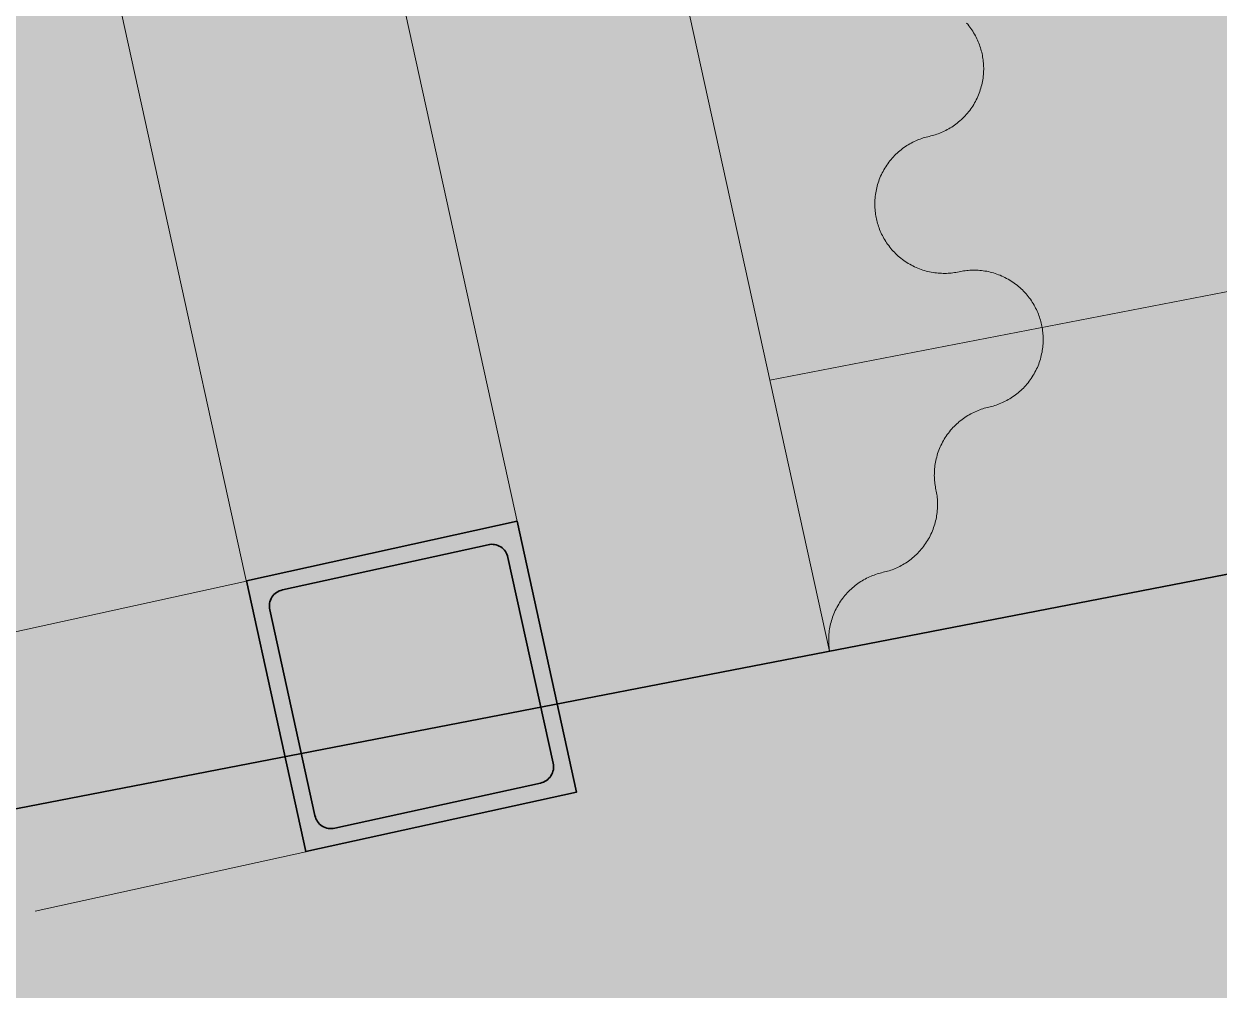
# Model space of a CAD drawing. Header units: millimetres. Extents: x 833941507 to 1669051331, y 817666127 to 1636299673.
# Drawn here: x 834549653.9 to 834549869.4, y 817982001.3 to 817982175.6 of the extents above; entities that cross this region are included whole.
import ezdxf

# ---------------------------------------------------------------- set-up
doc = ezdxf.new("R2010")
doc.units = ezdxf.units.MM
doc.header["$LTSCALE"] = 3
for name, color, linetype, lineweight in [('Hatch (LTC&CB)', 252, 'Continuous', 35), ('UAJ-22INWA', 6, 'Continuous', 35), ('UAJ-22INWA-a', 1, 'Continuous', 13), ('UAJ-22INWA-h', 251, 'Continuous', 9), ('UAJ-23FLOR-a', 1, 'Continuous', 13), ('UAJ-23FLOR-h', 251, 'Continuous', 9), ('UAJ-42INFI', 1, 'Continuous', 18), ('UAJ-42INFI-h', 251, 'Continuous', 9)]:
    doc.layers.add(name, color=color, linetype=linetype, lineweight=lineweight)
doc.layers.add('UAJ-00XREF', color=7, linetype='Continuous')

# ---------------------------------------------------------------- blocks, each defined once
blk = doc.blocks.new('GBP-LTC-LB01')
at = {"layer": 'UAJ-23FLOR-h'}
h = blk.add_hatch(dxfattribs=at)
h.set_pattern_fill('EARTH,_O', color=256, scale=180, angle=45)
h.set_pattern_definition([(48.9989, (834576001.8, 818046085.3), (-112.727, 1612.5107), [1143, -1143]), (48.9989, (834575678.3, 818046366.6), (-112.727, 1612.5107), [1143, -1143]), (48.9989, (834575354.8, 818046647.8), (-112.727, 1612.5107), [1143, -1143]), (138.9989, (834575340.7, 818046849.3), (-1612.5107, -112.727), [1143, -1143]), (138.9989, (834575621.9, 818047172.8), (-1612.5107, -112.727), [1143, -1143]), (138.9989, (834575903.1, 818047496.3), (-1612.5107, -112.727), [1143, -1143])])
h.paths.add_polyline_path([(834572173.05, 818200349.17), (834310583.74, 818182062.08), (834331502.24, 817882831.69), (834364939.69, 817885169.23), (834473095.7, 818011283.6), (834480533.7, 818020120.4), (834485095.05, 818025709.55), (834491375.7, 818033619), (834497063.4, 818041013), (834493145.8, 818043678.7), (834512788.5, 818074029.25), (834518712.45, 818083675.25), (834526231.3, 818096325.1), (834534646.05, 818111073.05), (834545956, 818131981.3), (834557204.6, 818154198.8), (834564040, 818168496.8), (834570941.16, 818183576.43), (834578367.8, 818200696.3)])
h.paths.add_polyline_path([(834382131.31, 817956469.98), (834418268.73, 817958996.07), (834422062.41, 817963855.9), (834428403.04, 817964299.38), (834467239.2, 818010695.58), (834466445.21, 818021738.79), (834476097.72, 818035709.03), (834485267.1, 818048983.2), (834487014.89, 818051460.43), (834497268.33, 818067303.42), (834492893.38, 818129890.09), (834448056.59, 818126755.66), (834416896.58, 818105052.11), (834382061.37, 818080788.99), (834386167.45, 818022059.16), (834377588.38, 818021459.47)], flags=16)
edge = h.paths.add_edge_path(flags=16)
edge.add_line((834540292.29, 818142076.07), (834533466.32, 818141614.13))
edge.add_line((834533466.32, 818141614.13), (834523258.01, 818143862.71))
edge.add_line((834523258.01, 818143862.71), (834525896.87, 818155838.93))
edge.add_arc((834558382.43, 818267025.45), 115835.02, 237.2183981, 253.7131266, ccw=False)
edge.add_line((834495664.92, 818169638.25), (834498267.59, 818132356.98))
edge.add_line((834498267.59, 818132356.98), (834496346.42, 818130135.01))
edge.add_line((834496346.42, 818130135.01), (834492879.88, 818129892.67))
edge.add_line((834492879.88, 818129892.67), (834494229.58, 818110587.62))
edge.add_line((834494229.58, 818110587.62), (834496326.13, 818110708.38))
edge.add_line((834496326.13, 818110708.38), (834498420.21, 818080753.55))
edge.add_line((834498420.21, 818080753.55), (834498046.12, 818080727.4))
edge.add_line((834498046.12, 818080727.4), (834498254.52, 818077746.38))
edge.add_line((834498254.52, 818077746.38), (834503061.09, 818078082.4))
edge.add_line((834503061.09, 818078082.4), (834504979.52, 818081212.1))
edge.add_line((834504979.52, 818081212.1), (834509429.02, 818088470.93))
edge.add_line((834509429.02, 818088470.93), (834515217.16, 818097913.59))
edge.add_line((834515217.16, 818097913.59), (834526067.43, 818116415.54))
edge.add_line((834526067.43, 818116415.54), (834532489.2, 818127888.68))
edge.add_line((834532489.2, 818127888.68), (834534830.9, 818132146.3))
edge.add_line((834534830.9, 818132146.3), (834540292.29, 818142076.07))
h = blk.add_hatch(dxfattribs=at)
h.set_pattern_fill('EARTH,_O', color=256, scale=180, angle=45)
h.set_pattern_definition([(45.0000001, (-1082349.7, 54794.9), (-3e-06, 1616.4461018), [1143, -1143]), (45.0000001, (-1082652.8, 55098), (-3e-06, 1616.4461018), [1143, -1143]), (45.0000001, (-1082955.9, 55401.1), (-3e-06, 1616.4461018), [1143, -1143]), (135.0000001, (-1082955.9, 55603.1), (-1616.4461018, -3e-06), [1143, -1143]), (135.0000001, (-1082652.8, 55906.2), (-1616.4461018, -3e-06), [1143, -1143]), (135.0000001, (-1082349.7, 56209.3), (-1616.4461018, -3e-06), [1143, -1143])])
h.paths.add_polyline_path([(834669469.25, 818015499.17), (834651080.82, 818014213.79), (834651091.33, 818014066.03), (834669479.76, 818015351.52)], flags=16)
edge = h.paths.add_edge_path()
edge.add_arc((834611763.61, 818123015.07), 22001.28, 94.000719, 118.688683)
edge.add_line((834601201.89, 818142315.5), (834593918.34, 818141228.38))
edge.add_arc((834611768.4, 818123014.03), 25502.69, 93.997159, 134.421275, ccw=False)
edge.add_line((834609990.68, 818148454.69), (834618164.36, 818149025.84))
edge.add_line((834618164.36, 818149025.84), (834618408.29, 818145534.91))
edge.add_line((834618408.29, 818145534.91), (834616365.41, 818145392.16))
edge.add_line((834616365.41, 818145392.16), (834616609.39, 818141900.69))
edge.add_line((834616609.39, 818141900.69), (834611621.55, 818141552.15))
edge.add_line((834611621.55, 818141552.15), (834611377.61, 818145043.07))
edge.add_line((834611377.61, 818145043.07), (834610228.61, 818144962.74))
h.paths.add_polyline_path([(834673232.94, 818197365.88), (834607546.49, 818192773.89), (834599172.5, 818174435.3), (834588349.1, 818152374.5), (834578621.55, 818133890.65), (834568418.3, 818115665.3), (834556456.7, 818095618.3), (834546606.4, 818080041.6), (834532219.3, 818058623.75), (834523692.15, 818046595.75), (834515683.5, 818035708.5), (834508244.2, 818025929.9), (834500656.3, 818016266.1), (834489786.8, 818002934.1), (834483448.3, 817995421.3), (834478637.6, 817989841.7), (834458453.75, 817967379.3), (834441506.5, 817949096.36), (834383075.75, 817886437.08), (834482026.69, 817893354.51), (834551919.04, 817920008.6), (834634905.13, 817930637.13), (834634023, 817939309.35), (834633770.07, 817941795.89), (834633577.69, 817943687.02), (834508697.04, 817930983.61), (834507053.46, 817930191.44), (834506409.46, 817939426.96), (834507656.94, 817945566.73), (834503417.08, 818006767.03), (834503064.37, 818011762.67), (834514052.91, 818025791.94), (834520784.65, 818034889.35), (834526318.86, 818042436.94), (834532381.69, 818050705.63), (834536345.72, 818056472.68), (834542258.41, 818065225.62), (834550405.86, 818077286.91), (834561579, 818095001.96), (834574522.66, 818117080.03), (834587768.88, 818140310.21), (834609774.13, 818143594.98), (834610001.97, 818140335.89), (834634252.54, 818142031.47), (834636806.9, 818105492.47), (834642791.48, 818105913.75), (834646278.56, 818056032.58), (834640293.17, 818055614.16), (834643382.34, 818011424.91), (834641138.41, 818011267.96), (834645775.78, 817944927.87), (834639048.36, 817944243.52), (834640362.12, 817931328.11), (834651070.39, 817932706.91), (834650587.67, 817936476.13), (834685105.74, 817940896.86), (834685588.46, 817937127.64), (834691373.79, 817937868.57)])
blk = doc.blocks.new('*U1272')
at = {"layer": 'UAJ-22INWA-h'}
h = blk.add_hatch(color=256, dxfattribs=at)
h.dxf.hatch_style = 1
h.paths.add_polyline_path([(0, -10), (50, -10), (50, 40), (0, 40)])
edge = h.paths.add_edge_path(flags=16)
edge.add_line((6, -7), (44, -7))
edge.add_arc((44, -4), 3, 270, 360)
edge.add_line((47, -4), (47, 34))
edge.add_arc((44, 34), 3, 360, 450)
edge.add_line((44, 37), (6, 37))
edge.add_arc((6, 34), 3, 90, 180)
edge.add_line((3, 34), (3, -4))
edge.add_arc((6, -4), 3, 180, 270)
at = {"layer": 'UAJ-22INWA'}
blk.add_lwpolyline([(0, -10), (50, -10), (50, 40), (0, 40)], close=True, dxfattribs=at)
blk.add_lwpolyline([(6, -7), (44, -7, 0.414214), (47, -4), (47, 34, 0.414214), (44, 37), (6, 37, 0.414214), (3, 34), (3, -4, 0.414214)], format="xyb", close=True, dxfattribs=at)
blk = doc.blocks.new('inf_010')
at = {"layer": 'UAJ-42INFI'}
for p, q in [((889561995.08, 757791207.27, 0), (889561995.35, 757791207.35, 0)), ((889561995.35, 757791207.35, 0), (889561995.63, 757791207.43, 0)), ((889561995.63, 757791207.43, 0), (889561995.91, 757791207.5, 0)), ((889561995.91, 757791207.5, 0), (889561996.19, 757791207.56, 0)), ((889561996.19, 757791207.56, 0), (889561996.47, 757791207.62, 0)), ((889561996.47, 757791207.62, 0), (889561996.74, 757791207.67, 0)), ((889561996.74, 757791207.67, 0), (889561997.02, 757791207.72, 0)), ((889561991.04, 757791205.11, 0), (889561991.29, 757791205.31, 0)), ((889561991.29, 757791205.31, 0), (889561991.54, 757791205.5, 0)), ((889561991.54, 757791205.5, 0), (889561991.8, 757791205.68, 0)), ((889561991.8, 757791205.68, 0), (889561992.06, 757791205.85, 0)), ((889561992.06, 757791205.85, 0), (889561992.32, 757791206.02, 0)), ((889561992.32, 757791206.02, 0), (889561992.59, 757791206.17, 0)), ((889561992.59, 757791206.17, 0), (889561992.86, 757791206.33, 0)), ((889561992.86, 757791206.33, 0), (889561993.13, 757791206.47, 0)), ((889561993.13, 757791206.47, 0), (889561993.41, 757791206.61, 0)), ((889561993.41, 757791206.61, 0), (889561993.68, 757791206.74, 0)), ((889561993.68, 757791206.74, 0), (889561993.96, 757791206.86, 0)), ((889561993.96, 757791206.86, 0), (889561994.24, 757791206.97, 0)), ((889561994.24, 757791206.97, 0), (889561994.52, 757791207.08, 0)), ((889561994.52, 757791207.08, 0), (889561994.8, 757791207.18, 0)), ((889561994.8, 757791207.18, 0), (889561995.08, 757791207.27, 0)), ((889561988.81, 757791202.8, 0), (889561989, 757791203.06, 0)), ((889561989, 757791203.06, 0), (889561989.21, 757791203.31, 0)), ((889561989.21, 757791203.31, 0), (889561989.41, 757791203.56, 0)), ((889561989.41, 757791203.56, 0), (889561989.63, 757791203.8, 0)), ((889561989.63, 757791203.8, 0), (889561989.85, 757791204.03, 0)), ((889561989.85, 757791204.03, 0), (889561990.08, 757791204.26, 0)), ((889561990.08, 757791204.26, 0), (889561990.31, 757791204.48, 0)), ((889561990.31, 757791204.48, 0), (889561990.55, 757791204.7, 0)), ((889561990.55, 757791204.7, 0), (889561990.79, 757791204.91, 0)), ((889561990.79, 757791204.91, 0), (889561991.04, 757791205.11, 0)), ((889561987.49, 757791200.59, 0), (889561987.63, 757791200.88, 0)), ((889561987.63, 757791200.88, 0), (889561987.78, 757791201.16, 0)), ((889561987.78, 757791201.16, 0), (889561987.93, 757791201.45, 0)), ((889561987.93, 757791201.45, 0), (889561988.09, 757791201.73, 0)), ((889561988.09, 757791201.73, 0), (889561988.26, 757791202, 0)), ((889561988.26, 757791202, 0), (889561988.43, 757791202.27, 0)), ((889561988.43, 757791202.27, 0), (889561988.62, 757791202.54, 0)), ((889561988.62, 757791202.54, 0), (889561988.81, 757791202.8, 0)), ((889561986.75, 757791198.51, 0), (889561986.83, 757791198.81, 0)), ((889561986.83, 757791198.81, 0), (889561986.92, 757791199.11, 0)), ((889561986.92, 757791199.11, 0), (889561987.02, 757791199.41, 0)), ((889561987.02, 757791199.41, 0), (889561987.13, 757791199.71, 0)), ((889561987.13, 757791199.71, 0), (889561987.24, 757791200, 0)), ((889561987.24, 757791200, 0), (889561987.36, 757791200.3, 0)), ((889561987.36, 757791200.3, 0), (889561987.49, 757791200.59, 0)), ((889561986.39, 757791196.4, 0), (889561986.41, 757791196.7, 0)), ((889561986.41, 757791196.7, 0), (889561986.45, 757791197, 0)), ((889561986.45, 757791197, 0), (889561986.49, 757791197.3, 0)), ((889561986.49, 757791197.3, 0), (889561986.55, 757791197.6, 0)), ((889561986.55, 757791197.6, 0), (889561986.6, 757791197.9, 0)), ((889561986.6, 757791197.9, 0), (889561986.67, 757791198.2, 0)), ((889561986.67, 757791198.2, 0), (889561986.75, 757791198.51, 0)), ((889561986.34, 757791195.51, 0), (889561986.35, 757791195.8, 0)), ((889561986.34, 757791195.22, 0), (889561986.34, 757791195.51, 0)), ((889561986.35, 757791194.93, 0), (889561986.34, 757791195.22, 0)), ((889561986.35, 757791195.8, 0), (889561986.36, 757791196.1, 0)), ((889561986.36, 757791194.64, 0), (889561986.35, 757791194.93, 0)), ((889561986.36, 757791196.1, 0), (889561986.39, 757791196.4, 0)), ((889561986.38, 757791194.36, 0), (889561986.36, 757791194.64, 0)), ((889561986.39, 757791194.22, 0), (889561986.38, 757791194.36, 0))]:
    blk.add_line(p, q, dxfattribs=at)
for points in [[(889562010.79, 757791285.56), (889562011.07, 757791285.61), (889562011.34, 757791285.66), (889562011.62, 757791285.71), (889562011.9, 757791285.78), (889562012.18, 757791285.85), (889562012.46, 757791285.92), (889562012.74, 757791286.01), (889562013.01, 757791286.1), (889562013.29, 757791286.2), (889562013.57, 757791286.31), (889562013.85, 757791286.42), (889562014.13, 757791286.54), (889562014.4, 757791286.67), (889562014.68, 757791286.81), (889562014.95, 757791286.95), (889562015.22, 757791287.1), (889562015.49, 757791287.26), (889562015.75, 757791287.43), (889562016.01, 757791287.6), (889562016.27, 757791287.78), (889562016.52, 757791287.97), (889562016.78, 757791288.17), (889562017.02, 757791288.37), (889562017.26, 757791288.58), (889562017.5, 757791288.79), (889562017.73, 757791289.01), (889562017.96, 757791289.24), (889562018.18, 757791289.48), (889562018.4, 757791289.72), (889562018.6, 757791289.97), (889562018.81, 757791290.22), (889562019, 757791290.47), (889562019.19, 757791290.74), (889562019.38, 757791291), (889562019.55, 757791291.28), (889562019.72, 757791291.55), (889562019.88, 757791291.83), (889562020.03, 757791292.11), (889562020.18, 757791292.4), (889562020.32, 757791292.69), (889562020.45, 757791292.98), (889562020.57, 757791293.28), (889562020.69, 757791293.57), (889562020.79, 757791293.87), (889562020.89, 757791294.17), (889562020.98, 757791294.47), (889562021.06, 757791294.77), (889562021.14, 757791295.07), (889562021.21, 757791295.38), (889562021.26, 757791295.68), (889562021.32, 757791295.98), (889562021.36, 757791296.28), (889562021.4, 757791296.58), (889562021.43, 757791296.88), (889562021.45, 757791297.18), (889562021.46, 757791297.47), (889562021.47, 757791297.77), (889562021.47, 757791298.06), (889562021.46, 757791298.35), (889562021.45, 757791298.64), (889562021.43, 757791298.92), (889562021.4, 757791299.2), (889562021.37, 757791299.48), (889562021.34, 757791299.75), (889562021.29, 757791300.03), (889562021.24, 757791300.3), (889562021.18, 757791300.58), (889562021.12, 757791300.86), (889562021.05, 757791301.14), (889562020.97, 757791301.41), (889562020.89, 757791301.69), (889562020.8, 757791301.97), (889562020.7, 757791302.25), (889562020.59, 757791302.53), (889562020.48, 757791302.81), (889562020.36, 757791303.09), (889562020.23, 757791303.36), (889562020.09, 757791303.64), (889562019.95, 757791303.91), (889562019.79, 757791304.18), (889562019.64, 757791304.44), (889562019.47, 757791304.71), (889562019.3, 757791304.97), (889562019.12, 757791305.23), (889562018.93, 757791305.48)], [(889562014.45, 757791260.83), (889562014.17, 757791260.79), (889562013.89, 757791260.76), (889562013.61, 757791260.74), (889562013.33, 757791260.72), (889562013.04, 757791260.7), (889562012.75, 757791260.7), (889562012.46, 757791260.7), (889562012.17, 757791260.7), (889562011.87, 757791260.72), (889562011.57, 757791260.74), (889562011.27, 757791260.77), (889562010.97, 757791260.81), (889562010.67, 757791260.85), (889562010.37, 757791260.9), (889562010.07, 757791260.96), (889562009.77, 757791261.03), (889562009.46, 757791261.1), (889562009.16, 757791261.18), (889562008.86, 757791261.27), (889562008.56, 757791261.37), (889562008.26, 757791261.48), (889562007.97, 757791261.59), (889562007.67, 757791261.72), (889562007.38, 757791261.85), (889562007.09, 757791261.98), (889562006.81, 757791262.13), (889562006.52, 757791262.28), (889562006.24, 757791262.45), (889562005.97, 757791262.61), (889562005.7, 757791262.79), (889562005.43, 757791262.97), (889562005.17, 757791263.16), (889562004.91, 757791263.36), (889562004.66, 757791263.56), (889562004.41, 757791263.77), (889562004.17, 757791263.98), (889562003.94, 757791264.21), (889562003.71, 757791264.43), (889562003.48, 757791264.66), (889562003.27, 757791264.9), (889562003.06, 757791265.14), (889562002.86, 757791265.39), (889562002.66, 757791265.64), (889562002.47, 757791265.89), (889562002.29, 757791266.15), (889562002.12, 757791266.41), (889562001.95, 757791266.68), (889562001.79, 757791266.95), (889562001.64, 757791267.22), (889562001.5, 757791267.49), (889562001.36, 757791267.76), (889562001.23, 757791268.04), (889562001.11, 757791268.32), (889562001, 757791268.59), (889562000.89, 757791268.87), (889562000.79, 757791269.15), (889562000.7, 757791269.43), (889562000.62, 757791269.71), (889562000.54, 757791269.99), (889562000.47, 757791270.27), (889562000.4, 757791270.54), (889562000.35, 757791270.82), (889562000.3, 757791271.1), (889562000.25, 757791271.37), (889562000.22, 757791271.65), (889562000.19, 757791271.92), (889562000.16, 757791272.2), (889562000.14, 757791272.49), (889562000.13, 757791272.78), (889562000.12, 757791273.07), (889562000.12, 757791273.36), (889562000.13, 757791273.65), (889562000.14, 757791273.95), (889562000.16, 757791274.24), (889562000.19, 757791274.54), (889562000.23, 757791274.84), (889562000.27, 757791275.14), (889562000.32, 757791275.45), (889562000.38, 757791275.75), (889562000.45, 757791276.05), (889562000.53, 757791276.35), (889562000.61, 757791276.65), (889562000.7, 757791276.95), (889562000.8, 757791277.25), (889562000.9, 757791277.55), (889562001.02, 757791277.85), (889562001.14, 757791278.14), (889562001.27, 757791278.43), (889562001.41, 757791278.72), (889562001.55, 757791279.01), (889562001.71, 757791279.29), (889562001.87, 757791279.57), (889562002.04, 757791279.85), (889562002.21, 757791280.12), (889562002.4, 757791280.39), (889562002.59, 757791280.65), (889562002.78, 757791280.91), (889562002.98, 757791281.16), (889562003.19, 757791281.41), (889562003.41, 757791281.65), (889562003.63, 757791281.88), (889562003.86, 757791282.11), (889562004.09, 757791282.33), (889562004.33, 757791282.55), (889562004.57, 757791282.76), (889562004.81, 757791282.96), (889562005.06, 757791283.15), (889562005.32, 757791283.34), (889562005.58, 757791283.52), (889562005.84, 757791283.7), (889562006.1, 757791283.86), (889562006.37, 757791284.02), (889562006.64, 757791284.17), (889562006.91, 757791284.32), (889562007.19, 757791284.45), (889562007.46, 757791284.58), (889562007.74, 757791284.7), (889562008.02, 757791284.82), (889562008.3, 757791284.92), (889562008.57, 757791285.02), (889562008.85, 757791285.12), (889562009.13, 757791285.2), (889562009.41, 757791285.28), (889562009.69, 757791285.35), (889562009.97, 757791285.41), (889562010.25, 757791285.47), (889562010.52, 757791285.52), (889562010.79, 757791285.56)], [(889562018.1, 757791236.1), (889562018.37, 757791236.14), (889562018.65, 757791236.19), (889562018.92, 757791236.25), (889562019.2, 757791236.31), (889562019.48, 757791236.38), (889562019.76, 757791236.46), (889562020.04, 757791236.54), (889562020.32, 757791236.64), (889562020.6, 757791236.74), (889562020.87, 757791236.84), (889562021.15, 757791236.96), (889562021.43, 757791237.08), (889562021.7, 757791237.21), (889562021.98, 757791237.34), (889562022.25, 757791237.49), (889562022.52, 757791237.64), (889562022.79, 757791237.8), (889562023.05, 757791237.96), (889562023.31, 757791238.14), (889562023.57, 757791238.32), (889562023.83, 757791238.51), (889562024.08, 757791238.7), (889562024.32, 757791238.9), (889562024.57, 757791239.11), (889562024.8, 757791239.33), (889562025.04, 757791239.55), (889562025.26, 757791239.78), (889562025.48, 757791240.01), (889562025.7, 757791240.26), (889562025.91, 757791240.5), (889562026.11, 757791240.75), (889562026.31, 757791241.01), (889562026.5, 757791241.27), (889562026.68, 757791241.54), (889562026.85, 757791241.81), (889562027.02, 757791242.09), (889562027.18, 757791242.37), (889562027.34, 757791242.65), (889562027.48, 757791242.94), (889562027.62, 757791243.23), (889562027.75, 757791243.52), (889562027.87, 757791243.81), (889562027.99, 757791244.11), (889562028.09, 757791244.41), (889562028.19, 757791244.71), (889562028.28, 757791245.01), (889562028.37, 757791245.31), (889562028.44, 757791245.61), (889562028.51, 757791245.91), (889562028.57, 757791246.21), (889562028.62, 757791246.52), (889562028.66, 757791246.82), (889562028.7, 757791247.12), (889562028.73, 757791247.42), (889562028.75, 757791247.71), (889562028.76, 757791248.01), (889562028.77, 757791248.3), (889562028.77, 757791248.59), (889562028.76, 757791248.88), (889562028.75, 757791249.17), (889562028.73, 757791249.46), (889562028.71, 757791249.74), (889562028.67, 757791250.01), (889562028.64, 757791250.29), (889562028.59, 757791250.56), (889562028.54, 757791250.84), (889562028.49, 757791251.12), (889562028.42, 757791251.39), (889562028.35, 757791251.67), (889562028.28, 757791251.95), (889562028.19, 757791252.23), (889562028.1, 757791252.51), (889562028, 757791252.79), (889562027.89, 757791253.07), (889562027.78, 757791253.34), (889562027.66, 757791253.62), (889562027.53, 757791253.9), (889562027.39, 757791254.17), (889562027.25, 757791254.44), (889562027.1, 757791254.71), (889562026.94, 757791254.98), (889562026.77, 757791255.25), (889562026.6, 757791255.51), (889562026.42, 757791255.77), (889562026.23, 757791256.02), (889562026.03, 757791256.27), (889562025.83, 757791256.52), (889562025.62, 757791256.76), (889562025.41, 757791257), (889562025.18, 757791257.23), (889562024.96, 757791257.45), (889562024.72, 757791257.68), (889562024.48, 757791257.89), (889562024.23, 757791258.1), (889562023.98, 757791258.3), (889562023.72, 757791258.5), (889562023.46, 757791258.69), (889562023.2, 757791258.87), (889562022.92, 757791259.05), (889562022.65, 757791259.22), (889562022.37, 757791259.38), (889562022.09, 757791259.53), (889562021.8, 757791259.68), (889562021.51, 757791259.81), (889562021.22, 757791259.94), (889562020.92, 757791260.07), (889562020.63, 757791260.18), (889562020.33, 757791260.29), (889562020.03, 757791260.39), (889562019.73, 757791260.48), (889562019.43, 757791260.56), (889562019.13, 757791260.63), (889562018.82, 757791260.7), (889562018.52, 757791260.76), (889562018.22, 757791260.81), (889562017.92, 757791260.86), (889562017.62, 757791260.89), (889562017.32, 757791260.92), (889562017.02, 757791260.94), (889562016.73, 757791260.96), (889562016.43, 757791260.96), (889562016.14, 757791260.96), (889562015.85, 757791260.96), (889562015.56, 757791260.94), (889562015.28, 757791260.92), (889562015, 757791260.9), (889562014.72, 757791260.87), (889562014.45, 757791260.83)], [(889562007.56, 757791221.91), (889562007.52, 757791222.18), (889562007.49, 757791222.46), (889562007.46, 757791222.74), (889562007.44, 757791223.03), (889562007.43, 757791223.31), (889562007.42, 757791223.6), (889562007.42, 757791223.89), (889562007.43, 757791224.19), (889562007.44, 757791224.48), (889562007.47, 757791224.78), (889562007.5, 757791225.08), (889562007.53, 757791225.38), (889562007.58, 757791225.68), (889562007.63, 757791225.98), (889562007.69, 757791226.28), (889562007.75, 757791226.59), (889562007.83, 757791226.89), (889562007.91, 757791227.19), (889562008, 757791227.49), (889562008.1, 757791227.79), (889562008.21, 757791228.09), (889562008.32, 757791228.38), (889562008.44, 757791228.68), (889562008.57, 757791228.97), (889562008.71, 757791229.26), (889562008.86, 757791229.55), (889562009.01, 757791229.83), (889562009.17, 757791230.11), (889562009.34, 757791230.38), (889562009.52, 757791230.66), (889562009.7, 757791230.92), (889562009.89, 757791231.19), (889562010.08, 757791231.44), (889562010.29, 757791231.69), (889562010.5, 757791231.94), (889562010.71, 757791232.18), (889562010.93, 757791232.42), (889562011.16, 757791232.65), (889562011.39, 757791232.87), (889562011.63, 757791233.08), (889562011.87, 757791233.29), (889562012.12, 757791233.49), (889562012.37, 757791233.69), (889562012.62, 757791233.88), (889562012.88, 757791234.06), (889562013.14, 757791234.23), (889562013.41, 757791234.4), (889562013.67, 757791234.56), (889562013.94, 757791234.71), (889562014.22, 757791234.85), (889562014.49, 757791234.99), (889562014.76, 757791235.12), (889562015.04, 757791235.24), (889562015.32, 757791235.35), (889562015.6, 757791235.46), (889562015.88, 757791235.56), (889562016.16, 757791235.65), (889562016.44, 757791235.74), (889562016.71, 757791235.81), (889562016.99, 757791235.88), (889562017.27, 757791235.95), (889562017.55, 757791236), (889562017.82, 757791236.05), (889562018.1, 757791236.1)], [(889561997.02, 757791207.72), (889561997.29, 757791207.76), (889561997.57, 757791207.81), (889561997.84, 757791207.87), (889561998.12, 757791207.93), (889561998.4, 757791208), (889561998.68, 757791208.08), (889561998.96, 757791208.16), (889561999.24, 757791208.25), (889561999.51, 757791208.35), (889561999.79, 757791208.46), (889562000.07, 757791208.57), (889562000.35, 757791208.69), (889562000.62, 757791208.82), (889562000.9, 757791208.96), (889562001.17, 757791209.1), (889562001.44, 757791209.26), (889562001.71, 757791209.41), (889562001.97, 757791209.58), (889562002.23, 757791209.75), (889562002.49, 757791209.94), (889562002.75, 757791210.12), (889562003, 757791210.32), (889562003.24, 757791210.52), (889562003.49, 757791210.73), (889562003.72, 757791210.95), (889562003.95, 757791211.17), (889562004.18, 757791211.4), (889562004.4, 757791211.63), (889562004.62, 757791211.87), (889562004.83, 757791212.12), (889562005.03, 757791212.37), (889562005.23, 757791212.63), (889562005.41, 757791212.89), (889562005.6, 757791213.16), (889562005.77, 757791213.43), (889562005.94, 757791213.7), (889562006.1, 757791213.98), (889562006.26, 757791214.27), (889562006.4, 757791214.55), (889562006.54, 757791214.84), (889562006.67, 757791215.13), (889562006.79, 757791215.43), (889562006.91, 757791215.72), (889562007.01, 757791216.02), (889562007.11, 757791216.32), (889562007.2, 757791216.62), (889562007.29, 757791216.92), (889562007.36, 757791217.23), (889562007.43, 757791217.53), (889562007.49, 757791217.83), (889562007.54, 757791218.13), (889562007.58, 757791218.43), (889562007.62, 757791218.73), (889562007.65, 757791219.03), (889562007.67, 757791219.33), (889562007.68, 757791219.63), (889562007.69, 757791219.92), (889562007.69, 757791220.21), (889562007.68, 757791220.5), (889562007.67, 757791220.79), (889562007.65, 757791221.07), (889562007.63, 757791221.35), (889562007.59, 757791221.63), (889562007.56, 757791221.91)]]:
    blk.add_lwpolyline(points, dxfattribs=at)
blk = doc.blocks.new('3A35X-MADL-P-LT-B01-0')
at = {"layer": 'UAJ-22INWA'}
blk.add_line((834549001.64, 817981907.89), (834551124.86, 817982319.34), dxfattribs=at)
at = {"layer": 'UAJ-23FLOR-a'}
blk.add_line((834549788.36, 817982111.28), (834551014.69, 817982348.92), dxfattribs=at)
at = {"layer": 'UAJ-42INFI'}
for p, q in [((834549520.29, 817983330.89), (834549799.1, 817982062.43)), ((834549471.45, 817983320.16), (834549750.26, 817982051.69))]:
    blk.add_line(p, q, dxfattribs=at)
at = {"layer": 'UAJ-42INFI-h'}
blk.add_line((834549422.62, 817983309.43), (834549701.43, 817982040.96), dxfattribs=at)
for points in [[(834549693.93, 817982075.07), (834549645.09, 817982064.34)], [(834549704.66, 817982026.24), (834549655.83, 817982015.51)]]:
    blk.add_lwpolyline(points, dxfattribs=at)
at = {"rotation": 3.998908525164564}
blk.add_blockref('inf_010', (-0.01, 0.01), dxfattribs=at)
at = {"layer": 'UAJ-22INWA-a', "rotation": 282.3965837517727}
blk.add_blockref('*U1272', (834549703.69, 817982077.25), dxfattribs=at)

msp = doc.modelspace()

# ---------------------------------------------------------------- hatches: boundary and pattern name
at = {"layer": 'Hatch (LTC&CB)'}
h = msp.add_hatch(dxfattribs=at)
h.set_pattern_fill('ANSI38', color=256, scale=100)
h.set_pattern_definition([(318.99984, (834479093.73, 818230174.15), (208.29942, 239.6197), []), (48.99984, (834479093.73, 818230174.15), (176.97914, 687.53882), [793.75, -476.25])])
edge = h.paths.add_edge_path()
edge.add_line((834601196.19, 818142314.52), (834603754.26, 818142696.37))
edge.add_line((834603754.26, 818142696.37), (834603901.9, 818141707.33))
edge.add_line((834603901.9, 818141707.33), (834603810.47, 818141693.69))
edge.add_arc((834611763.29, 818123016.36), 20300, 113.064358, 141.357581)
edge.add_line((834595907.81, 818135692.86), (834595395.45, 818135656.86))
edge.add_line((834595395.45, 818135656.86), (834583111.72, 818114341.03))
edge.add_line((834583111.72, 818114341.03), (834578121.58, 818106513.89))
edge.add_line((834578121.58, 818106513.89), (834575731.65, 818102809.5))
edge.add_line((834575731.65, 818102809.5), (834574387.45, 818100725.98))
edge.add_line((834574387.45, 818100725.98), (834573113.98, 818098752.1))
edge.add_line((834573113.98, 818098752.1), (834573145.25, 818098730.65))
edge.add_line((834573145.25, 818098730.65), (834569989.11, 818093770.2))
edge.add_line((834569989.11, 818093770.2), (834566535, 818088385.68))
edge.add_line((834566535, 818088385.68), (834566514.09, 818088398.3))
edge.add_line((834566514.09, 818088398.3), (834558743.61, 818076256.63))
edge.add_line((834558743.61, 818076256.63), (834557653.4, 818074495.71))
edge.add_line((834557653.4, 818074495.71), (834553498.92, 818068288.56))
edge.add_line((834553498.92, 818068288.56), (834548580.86, 818060932.13))
edge.add_line((834548580.86, 818060932.13), (834544328.26, 818054726.34))
edge.add_line((834544328.26, 818054726.34), (834544332.15, 818054704.66))
edge.add_line((834544332.15, 818054704.66), (834540324.6, 818048716.69))
edge.add_line((834540324.6, 818048716.69), (834541041.32, 818048232.54))
edge.add_line((834541041.32, 818048232.54), (834540089.73, 818046823.83))
edge.add_line((834540089.73, 818046823.83), (834539737.55, 818047061.73))
edge.add_line((834539737.55, 818047061.73), (834533115.75, 818038377.74))
edge.add_line((834533115.75, 818038377.74), (834515220.96, 818015146.63))
edge.add_arc((834538026.01, 818000636.26), 27030, 147.532263, 176.187088)
edge.add_line((834511055.84, 818002433.72), (834511444.99, 817996891.23))
edge.add_line((834511444.99, 817996891.23), (834511474.11, 817996474.65))
edge.add_line((834511474.11, 817996474.65), (834508641.22, 817996276.61))
edge.add_line((834508641.22, 817996276.61), (834508910.68, 817992422.05))
edge.add_line((834508910.68, 817992422.05), (834511353.38, 817992955.96))
edge.add_line((834511353.38, 817992955.96), (834513357.66, 817964213.01))
edge.add_line((834513357.66, 817964213.01), (834513308.95, 817964209.6))
edge.add_line((834513308.95, 817964209.6), (834513879.4, 817955918.75))
edge.add_line((834513879.4, 817955918.75), (834514876.61, 817955988.46))
edge.add_line((834514876.61, 817955988.46), (834515053.07, 817953464.41))
edge.add_arc((834528221.07, 817954382.99), 13200, 183.990417, 259.837233)
edge.add_line((834525891.99, 817941390.09), (834525974.53, 817940578.71))
edge.add_line((834525974.53, 817940578.71), (834555356.34, 817943567.49))
edge.add_line((834555356.34, 817943567.49), (834594711.69, 817947570.8))
edge.add_line((834594711.69, 817947570.8), (834594754.2, 817947152.96))
edge.add_line((834594754.2, 817947152.96), (834616096.9, 817949323.98))
edge.add_line((834616096.9, 817949323.98), (834631854.21, 817950926.85))
edge.add_line((834631854.21, 817950926.85), (834631836.71, 817951177.16))
edge.add_line((834631836.71, 817951177.16), (834639760.38, 817951731.08))
edge.add_line((834639760.38, 817951731.08), (834640506.97, 817944391.59))
edge.add_line((834640506.97, 817944391.59), (834508703.57, 817930984.28))
edge.add_line((834508703.57, 817930984.28), (834508663.51, 817930982.16))
edge.add_line((834508663.51, 817930982.16), (834507053.46, 817930191.44))
edge.add_line((834507053.46, 817930191.44), (834506409.46, 817939426.96))
edge.add_line((834506409.46, 817939426.96), (834507674.95, 817945699.32))
edge.add_line((834507674.95, 817945699.32), (834503067.5, 818011766.68))
edge.add_line((834503067.5, 818011766.68), (834515005.94, 818027008.3))
edge.add_line((834515005.94, 818027008.3), (834526318.86, 818042436.95))
edge.add_line((834526318.86, 818042436.95), (834533248.43, 818051887.55))
edge.add_line((834533248.43, 818051887.55), (834545204.94, 818069586.37))
edge.add_line((834545204.94, 818069586.37), (834551695.41, 818079200.62))
edge.add_line((834551695.41, 818079200.62), (834551700.66, 818079300.57))
edge.add_line((834551700.66, 818079300.57), (834554860.11, 818084257.51))
edge.add_line((834554860.11, 818084257.51), (834556162.94, 818086301.54))
edge.add_line((834556162.94, 818086301.54), (834561579.11, 818095002.15))
edge.add_line((834561579.11, 818095002.15), (834564610.19, 818100023.59))
edge.add_line((834564610.19, 818100023.59), (834566711.84, 818103505.28))
edge.add_line((834566711.84, 818103505.28), (834567220.96, 818104369.68))
edge.add_line((834567220.96, 818104369.68), (834571219.85, 818111331.33))
edge.add_line((834571219.85, 818111331.33), (834579233.58, 818125278.3))
edge.add_line((834579233.58, 818125278.3), (834584805.19, 818135090.79))
edge.add_line((834584805.19, 818135090.79), (834587768.44, 818140310.15))
edge.add_line((834587768.44, 818140310.15), (834593953.37, 818141233.38))
edge.add_arc((834611682.41, 818123278.84), 25232.61, 93.846032, 134.637937, ccw=False)
edge.add_line((834609989.92, 818148454.62), (834618164.07, 818149025.82))
edge.add_line((834618164.07, 818149025.82), (834618408.01, 818145534.9))
edge.add_line((834618408.01, 818145534.9), (834616365.13, 818145392.15))
edge.add_line((834616365.13, 818145392.15), (834616609.11, 818141900.67))
edge.add_line((834616609.11, 818141900.67), (834611621.27, 818141552.12))
edge.add_line((834611621.27, 818141552.12), (834611377.33, 818145043.04))
edge.add_arc((834611845.2, 818122938.11), 22109.88, 91.212521, 118.792578)
h = msp.add_hatch(color=256, dxfattribs=at)
h.dxf.hatch_style = 1
edge = h.paths.add_edge_path()
edge.add_line((834513358.83, 817964213.1), (834514805.29, 817964314.21))
edge.add_line((834514805.29, 817964314.21), (834514905.32, 817962883.32))
edge.add_line((834514905.32, 817962883.32), (834522015.98, 817959924.65))
edge.add_line((834522015.98, 817959924.65), (834527599.83, 817958234.85))
edge.add_line((834527599.83, 817958234.85), (834531627.41, 817957331.96))
edge.add_line((834531627.41, 817957331.96), (834538597.73, 817957185.8))
edge.add_line((834538597.73, 817957185.8), (834550283.84, 817958000.71))
edge.add_line((834550283.84, 817958000.71), (834576164.25, 817960699.31))
edge.add_arc((834571429.66, 818001700.88), 41274.03, 276.586959, 289.104779)
edge.add_line((834584938.52, 817962700.16), (834585387.44, 817962731.44))
edge.add_line((834585387.44, 817962731.44), (834585119.41, 817966565.54))
edge.add_line((834585119.41, 817966565.54), (834584671.75, 817966534.24))
edge.add_line((834584671.75, 817966534.24), (834582845.22, 817993361.89))
edge.add_line((834582845.22, 817993361.89), (834584586.66, 817993483.63))
edge.add_line((834584586.66, 817993483.63), (834584565.21, 817993788.17))
edge.add_line((834584565.21, 817993788.17), (834583546.6, 817993716.97))
edge.add_line((834583546.6, 817993716.97), (834579511.62, 818051438.28))
edge.add_line((834579511.62, 818051438.28), (834571357.07, 818050868.21))
edge.add_line((834571357.07, 818050868.21), (834571728.42, 818045556.24))
edge.add_line((834571728.42, 818045556.24), (834551421, 818044136.6))
edge.add_line((834551421, 818044136.6), (834550915.36, 818053251.15))
edge.add_line((834550915.36, 818053251.15), (834550067.43, 818053191.87))
edge.add_line((834550067.43, 818053191.87), (834547980.34, 818050328.44))
edge.add_line((834547980.34, 818050328.44), (834547993.72, 818050137.14))
edge.add_line((834547993.72, 818050137.14), (834537098.76, 818035335.08))
edge.add_line((834537098.76, 818035335.08), (834533115.75, 818038377.74))
edge.add_line((834533115.75, 818038377.74), (834521762.77, 818023639.24))
edge.add_line((834521762.77, 818023639.24), (834515226.35, 818015153.63))
edge.add_arc((834538313.07, 818000540.46), 27322.9, 147.66747, 176.026674)
edge.add_line((834511055.84, 818002433.72), (834511474.11, 817996474.65))
edge.add_line((834511474.11, 817996474.65), (834508641.22, 817996276.61))
edge.add_line((834508641.22, 817996276.61), (834508910.68, 817992422.05))
edge.add_line((834508910.68, 817992422.05), (834511349.45, 817992955.1))
edge.add_line((834511349.45, 817992955.1), (834511354.85, 817992876.6))
edge.add_line((834511354.85, 817992876.6), (834513358.66, 817964213.08))
edge.add_line((834513358.66, 817964213.08), (834513358.83, 817964213.1))

# ---------------------------------------------------------------- block references
msp.add_blockref('GBP-LTC-LB01', (0, 0))
at = {"layer": 'UAJ-00XREF', "ltscale": 10, "rotation": 8.262983694057247e-05}
msp.add_blockref('3A35X-MADL-P-LT-B01-0', (1179.72, -1203.53), dxfattribs=at)

doc.saveas('drawing.dxf')
